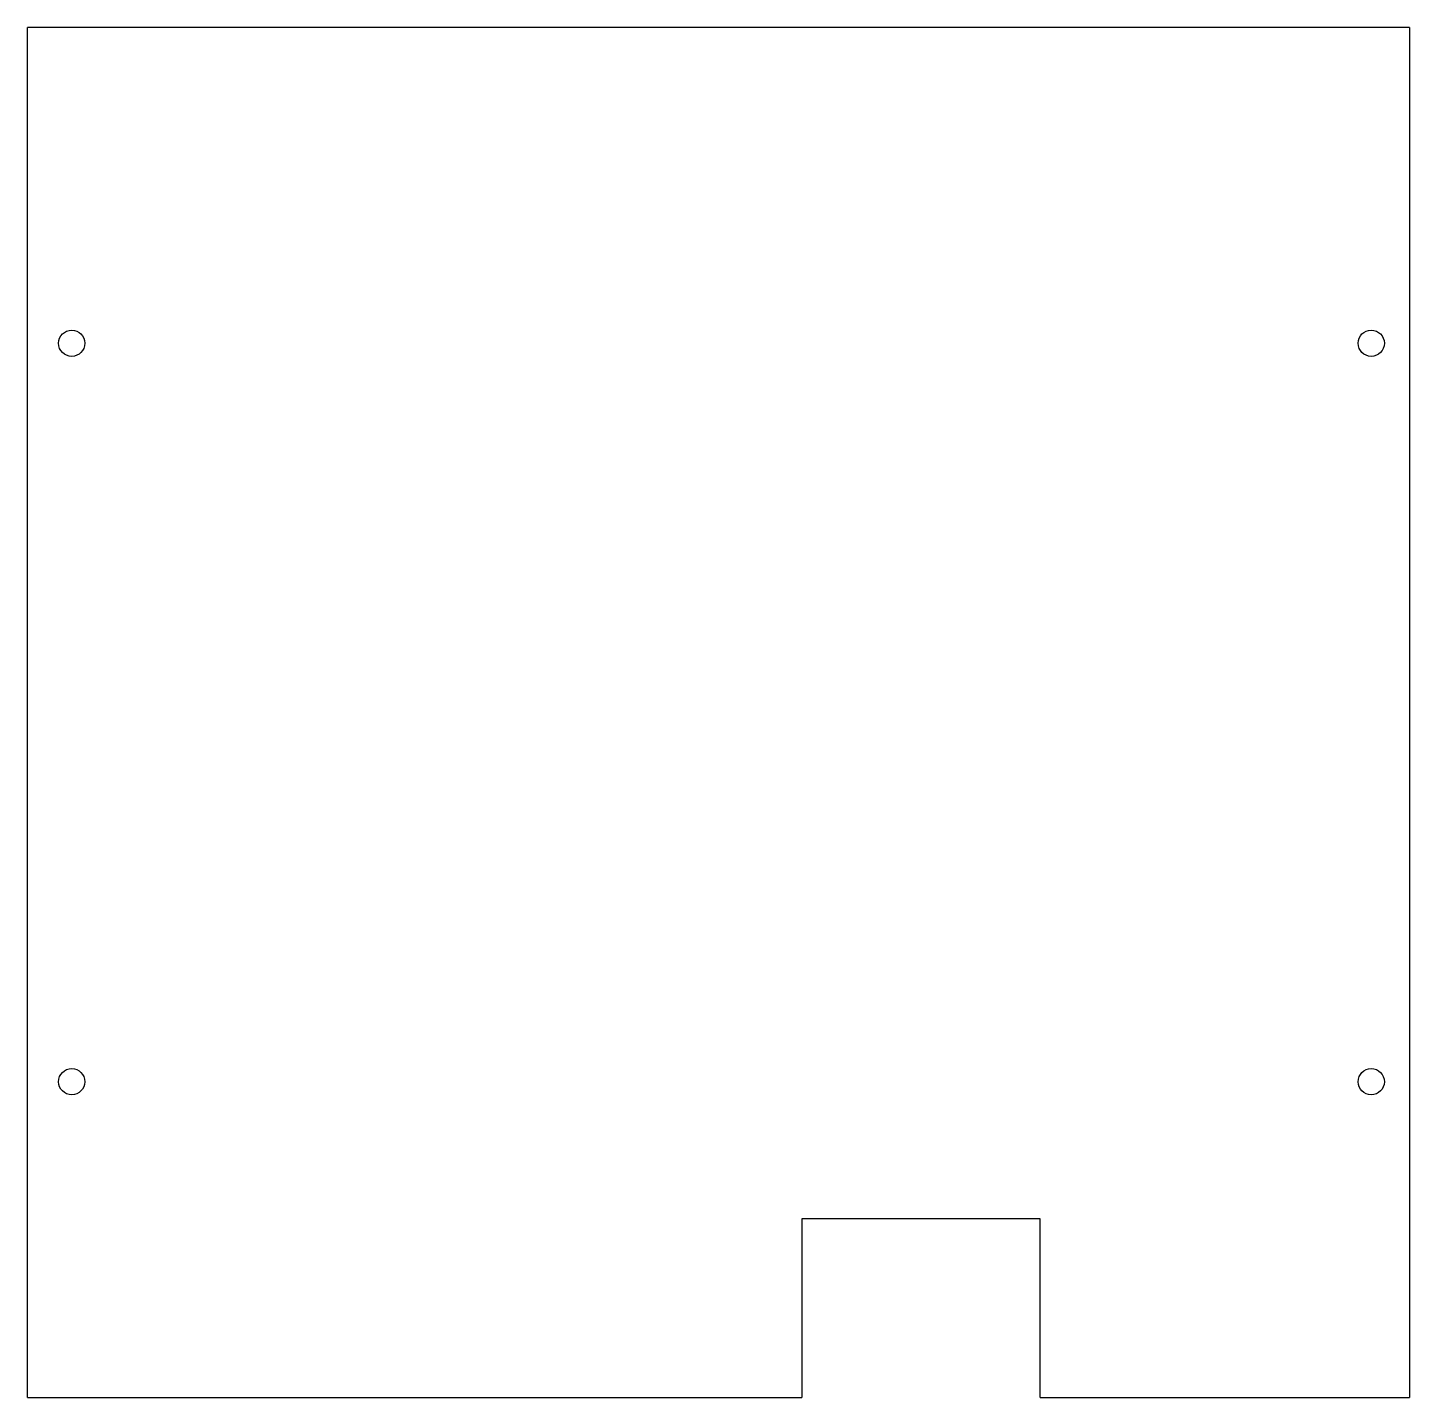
# Model space of a CAD drawing. Header units: millimetres. Extents: x 90 to 322, y 38 to 268.
import ezdxf

# ---------------------------------------------------------------- set-up
doc = ezdxf.new("R2010")
doc.units = ezdxf.units.MM
doc.layers.add('BED', color=7, linetype='Continuous')
doc.layers.add('Default', color=7, linetype='Continuous')

# ---------------------------------------------------------------- blocks, each defined once
blk = doc.blocks.new('SE')
at = {"layer": 'BED', "color": 7, "linetype": 'Continuous'}
for p, q in [((322.45, 267.66), (90.45, 267.66)), ((90.45, 37.66), (90.45, 267.66)), ((322.45, 267.66), (322.45, 37.66)), ((260.45, 67.66), (220.45, 67.66)), ((220.45, 67.66), (220.45, 37.66)), ((260.45, 37.66), (260.45, 67.66)), ((90.45, 37.66), (220.45, 37.66)), ((260.45, 37.66), (322.45, 37.66))]:
    blk.add_line(p, q, dxfattribs=at)
for centre in [(97.85, 214.66), (316.05, 214.66), (97.85, 90.66), (316.05, 90.66)]:
    blk.add_circle(centre, 2.2, dxfattribs=at)

msp = doc.modelspace()

# ---------------------------------------------------------------- block references
at = {"layer": 'Default'}
msp.add_blockref('SE', (0, 0), dxfattribs=at)

doc.saveas('drawing.dxf')
